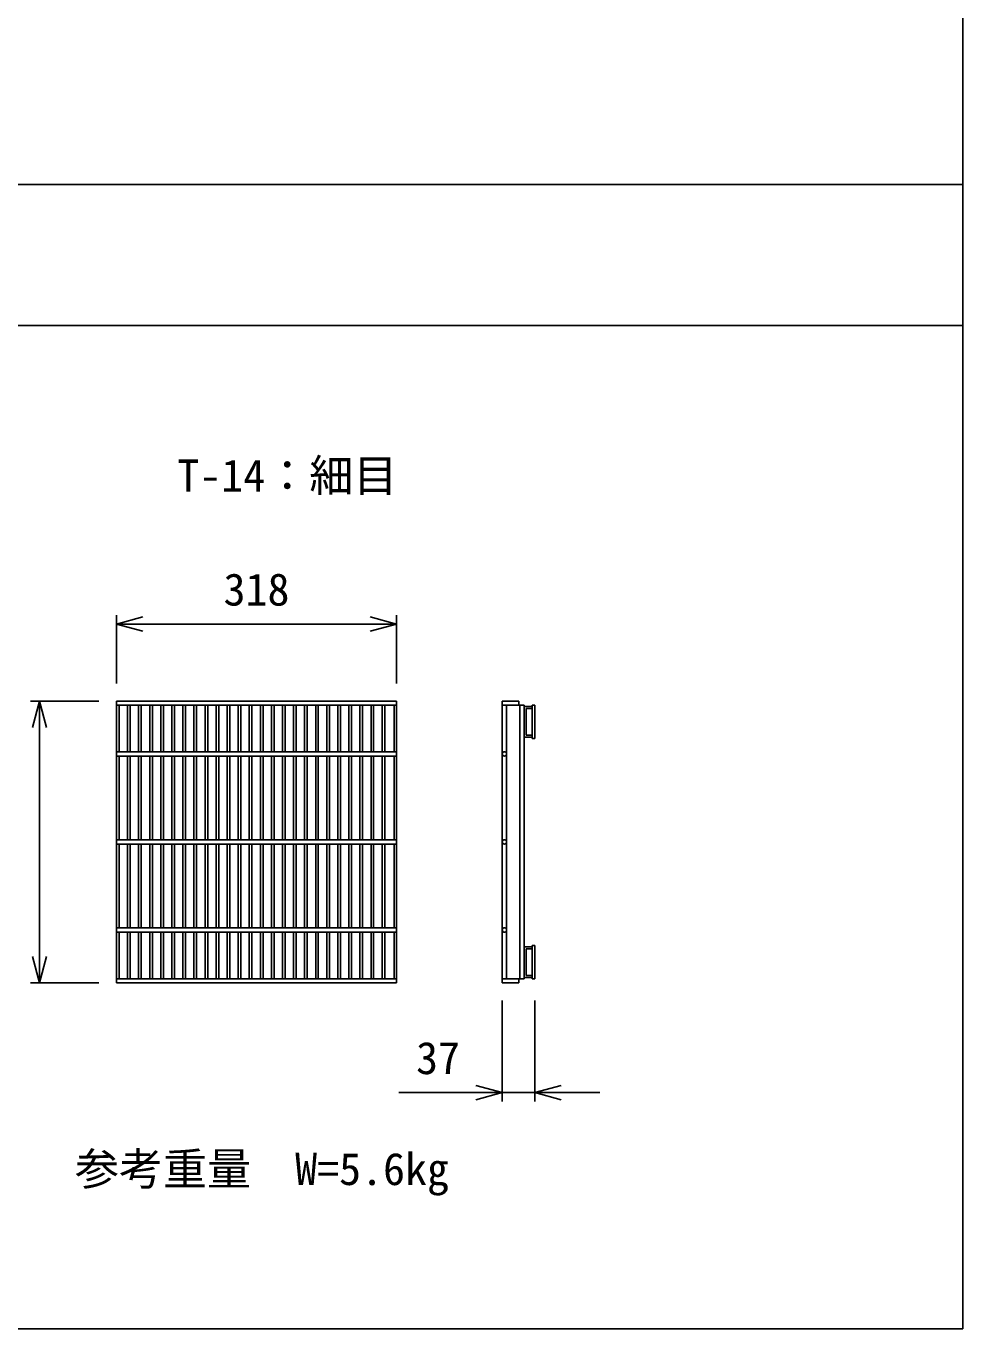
# Model space of a CAD drawing. Units: millimetres, scale not verified. Extents: x 12 to 21012, y 0 to 14850.
# Drawn here: x 7299 to 8362, y 10173 to 11653 of the extents above; entities that cross this region are included whole.
import ezdxf
from ezdxf.enums import TextEntityAlignment as Align

# ---------------------------------------------------------------- set-up
doc = ezdxf.new("R2010")
doc.units = ezdxf.units.MM
doc.header["$LTSCALE"] = 25
for name, color, linetype, lineweight in [('DIM', 7, 'Continuous', 25), ('HATCH', 6, 'Continuous', 25), ('TXT', 7, 'Continuous', 25)]:
    doc.layers.add(name, color=color, linetype=linetype, lineweight=lineweight)
doc.styles.add('ＭＳ ゴシック', font='')
doc.styles.get('ＭＳ ゴシック').set_extended_font_data('MS Gothic')

msp = doc.modelspace()

# ---------------------------------------------------------------- linework, layer by layer
at = {"layer": 'DIM'}
for p, q in [((7401.64, 10905.76), (7401.64, 10983.26)), ((7719.64, 10905.76), (7719.64, 10983.26)), ((7401.64, 10973.26), (7431.64, 10981.3)), ((7719.64, 10973.26), (7401.64, 10973.26)), ((7431.64, 10965.22), (7401.64, 10973.26)), ((7689.64, 10981.3), (7719.64, 10973.26)), ((7719.64, 10973.26), (7689.64, 10965.22)), ((7381.64, 10885.76), (7304.14, 10885.76)), ((7306.1, 10855.76), (7314.14, 10885.76)), ((7314.14, 10885.76), (7314.14, 10565.76)), ((7314.14, 10885.76), (7322.18, 10855.76)), ((7314.14, 10565.76), (7306.1, 10595.76)), ((7322.18, 10595.76), (7314.14, 10565.76)), ((7381.64, 10565.76), (7304.14, 10565.76)), ((7839.46, 10431.04), (7839.46, 10545.76)), ((7876.46, 10431.04), (7876.46, 10545.76)), ((7839.46, 10441.04), (7809.46, 10449.08)), ((7876.46, 10441.04), (7906.46, 10449.08)), ((7722.2, 10441.04), (7839.46, 10441.04)), ((7809.46, 10433), (7839.46, 10441.04)), ((7876.46, 10441.04), (7839.46, 10441.04)), ((7950.42, 10441.04), (7876.46, 10441.04)), ((7906.46, 10433), (7876.46, 10441.04))]:
    msp.add_line(p, q, dxfattribs=at)
at = {"layer": 'HATCH'}
for p, q in [((7401.64, 10885.76), (7719.64, 10885.76)), ((7401.64, 10565.76), (7401.64, 10885.76)), ((7401.64, 10881.26), (7719.64, 10881.26)), ((7404.64, 10828.26), (7404.64, 10881.26)), ((7414.2, 10828.26), (7414.2, 10881.26)), ((7417.2, 10828.26), (7417.2, 10881.26)), ((7426.76, 10828.26), (7426.76, 10881.26)), ((7429.76, 10828.26), (7429.76, 10881.26)), ((7439.32, 10828.26), (7439.32, 10881.26)), ((7442.32, 10828.26), (7442.32, 10881.26)), ((7451.88, 10828.26), (7451.88, 10881.26)), ((7454.88, 10828.26), (7454.88, 10881.26)), ((7464.44, 10828.26), (7464.44, 10881.26)), ((7467.44, 10828.26), (7467.44, 10881.26)), ((7477, 10828.26), (7477, 10881.26)), ((7480, 10828.26), (7480, 10881.26)), ((7489.56, 10828.26), (7489.56, 10881.26)), ((7492.56, 10828.26), (7492.56, 10881.26)), ((7502.12, 10828.26), (7502.12, 10881.26)), ((7505.12, 10828.26), (7505.12, 10881.26)), ((7514.68, 10828.26), (7514.68, 10881.26)), ((7517.68, 10828.26), (7517.68, 10881.26)), ((7527.24, 10828.26), (7527.24, 10881.26)), ((7530.24, 10828.26), (7530.24, 10881.26)), ((7539.8, 10828.26), (7539.8, 10881.26)), ((7542.8, 10828.26), (7542.8, 10881.26)), ((7552.36, 10828.26), (7552.36, 10881.26)), ((7555.36, 10828.26), (7555.36, 10881.26)), ((7564.92, 10828.26), (7564.92, 10881.26)), ((7567.92, 10828.26), (7567.92, 10881.26)), ((7577.48, 10828.26), (7577.48, 10881.26)), ((7580.48, 10828.26), (7580.48, 10881.26)), ((7590.04, 10828.26), (7590.04, 10881.26)), ((7593.04, 10828.26), (7593.04, 10881.26)), ((7602.6, 10828.26), (7602.6, 10881.26)), ((7605.6, 10828.26), (7605.6, 10881.26)), ((7615.16, 10828.26), (7615.16, 10881.26)), ((7618.16, 10828.26), (7618.16, 10881.26)), ((7627.72, 10828.26), (7627.72, 10881.26)), ((7630.72, 10828.26), (7630.72, 10881.26)), ((7640.28, 10828.26), (7640.28, 10881.26)), ((7643.28, 10828.26), (7643.28, 10881.26)), ((7652.84, 10828.26), (7652.84, 10881.26)), ((7655.84, 10828.26), (7655.84, 10881.26)), ((7665.4, 10828.26), (7665.4, 10881.26)), ((7668.4, 10828.26), (7668.4, 10881.26)), ((7677.96, 10828.26), (7677.96, 10881.26)), ((7680.96, 10828.26), (7680.96, 10881.26)), ((7690.52, 10828.26), (7690.52, 10881.26)), ((7693.52, 10828.26), (7693.52, 10881.26)), ((7703.08, 10828.26), (7703.08, 10881.26)), ((7706.08, 10828.26), (7706.08, 10881.26)), ((7716.64, 10828.26), (7716.64, 10881.26)), ((7719.64, 10885.76), (7719.64, 10565.76)), ((7839.46, 10885.76), (7858.46, 10885.76)), ((7839.46, 10885.76), (7839.46, 10565.76)), ((7839.46, 10881.26), (7864.46, 10881.26)), ((7844.46, 10881.26), (7844.46, 10570.26)), ((7858.46, 10885.76), (7858.46, 10881.26)), ((7859.46, 10881.26), (7859.46, 10570.26)), ((7864.46, 10881.26), (7864.46, 10570.26)), ((7864.46, 10879.76), (7864.46, 10844.76)), ((7873.46, 10879.76), (7864.46, 10879.76)), ((7873.46, 10881.26), (7876.46, 10881.26)), ((7873.46, 10843.26), (7873.46, 10881.26)), ((7876.46, 10881.26), (7876.46, 10843.26)), ((7866.76, 10847.06), (7866.76, 10877.46)), ((7866.76, 10877.46), (7873.46, 10877.46)), ((7864.46, 10844.76), (7873.46, 10844.76)), ((7873.46, 10847.06), (7866.76, 10847.06)), ((7876.46, 10843.26), (7873.46, 10843.26)), ((7401.64, 10828.26), (7719.64, 10828.26)), ((7401.64, 10823.26), (7719.64, 10823.26)), ((7404.64, 10728.26), (7404.64, 10823.26)), ((7414.2, 10728.26), (7414.2, 10823.26)), ((7417.2, 10728.26), (7417.2, 10823.26)), ((7426.76, 10728.26), (7426.76, 10823.26)), ((7429.76, 10728.26), (7429.76, 10823.26)), ((7439.32, 10728.26), (7439.32, 10823.26)), ((7442.32, 10728.26), (7442.32, 10823.26)), ((7451.88, 10728.26), (7451.88, 10823.26)), ((7454.88, 10728.26), (7454.88, 10823.26)), ((7464.44, 10728.26), (7464.44, 10823.26)), ((7467.44, 10728.26), (7467.44, 10823.26)), ((7477, 10728.26), (7477, 10823.26)), ((7480, 10728.26), (7480, 10823.26)), ((7489.56, 10728.26), (7489.56, 10823.26)), ((7492.56, 10728.26), (7492.56, 10823.26)), ((7502.12, 10728.26), (7502.12, 10823.26)), ((7505.12, 10728.26), (7505.12, 10823.26)), ((7514.68, 10728.26), (7514.68, 10823.26)), ((7517.68, 10728.26), (7517.68, 10823.26)), ((7527.24, 10728.26), (7527.24, 10823.26)), ((7530.24, 10728.26), (7530.24, 10823.26)), ((7539.8, 10728.26), (7539.8, 10823.26)), ((7542.8, 10728.26), (7542.8, 10823.26)), ((7552.36, 10728.26), (7552.36, 10823.26)), ((7555.36, 10728.26), (7555.36, 10823.26)), ((7564.92, 10728.26), (7564.92, 10823.26)), ((7567.92, 10728.26), (7567.92, 10823.26)), ((7577.48, 10728.26), (7577.48, 10823.26)), ((7580.48, 10728.26), (7580.48, 10823.26)), ((7590.04, 10728.26), (7590.04, 10823.26)), ((7593.04, 10728.26), (7593.04, 10823.26)), ((7602.6, 10728.26), (7602.6, 10823.26)), ((7605.6, 10728.26), (7605.6, 10823.26)), ((7615.16, 10728.26), (7615.16, 10823.26)), ((7618.16, 10728.26), (7618.16, 10823.26)), ((7627.72, 10728.26), (7627.72, 10823.26)), ((7630.72, 10728.26), (7630.72, 10823.26)), ((7640.28, 10728.26), (7640.28, 10823.26)), ((7643.28, 10728.26), (7643.28, 10823.26)), ((7652.84, 10728.26), (7652.84, 10823.26)), ((7655.84, 10728.26), (7655.84, 10823.26)), ((7665.4, 10728.26), (7665.4, 10823.26)), ((7668.4, 10728.26), (7668.4, 10823.26)), ((7677.96, 10728.26), (7677.96, 10823.26)), ((7680.96, 10728.26), (7680.96, 10823.26)), ((7690.52, 10728.26), (7690.52, 10823.26)), ((7693.52, 10728.26), (7693.52, 10823.26)), ((7703.08, 10728.26), (7703.08, 10823.26)), ((7706.08, 10728.26), (7706.08, 10823.26)), ((7716.64, 10728.26), (7716.64, 10823.26)), ((7401.64, 10728.26), (7719.64, 10728.26)), ((7401.64, 10723.26), (7719.64, 10723.26)), ((7404.64, 10628.26), (7404.64, 10723.26)), ((7414.2, 10628.26), (7414.2, 10723.26)), ((7417.2, 10628.26), (7417.2, 10723.26)), ((7426.76, 10628.26), (7426.76, 10723.26)), ((7429.76, 10628.26), (7429.76, 10723.26)), ((7439.32, 10628.26), (7439.32, 10723.26)), ((7442.32, 10628.26), (7442.32, 10723.26)), ((7451.88, 10628.26), (7451.88, 10723.26)), ((7454.88, 10628.26), (7454.88, 10723.26)), ((7464.44, 10628.26), (7464.44, 10723.26)), ((7467.44, 10628.26), (7467.44, 10723.26)), ((7477, 10628.26), (7477, 10723.26)), ((7480, 10628.26), (7480, 10723.26)), ((7489.56, 10628.26), (7489.56, 10723.26)), ((7492.56, 10628.26), (7492.56, 10723.26)), ((7502.12, 10628.26), (7502.12, 10723.26)), ((7505.12, 10628.26), (7505.12, 10723.26)), ((7514.68, 10628.26), (7514.68, 10723.26)), ((7517.68, 10628.26), (7517.68, 10723.26)), ((7527.24, 10628.26), (7527.24, 10723.26)), ((7530.24, 10628.26), (7530.24, 10723.26)), ((7539.8, 10628.26), (7539.8, 10723.26)), ((7542.8, 10628.26), (7542.8, 10723.26)), ((7552.36, 10628.26), (7552.36, 10723.26)), ((7555.36, 10628.26), (7555.36, 10723.26)), ((7564.92, 10628.26), (7564.92, 10723.26)), ((7567.92, 10628.26), (7567.92, 10723.26)), ((7577.48, 10628.26), (7577.48, 10723.26)), ((7580.48, 10628.26), (7580.48, 10723.26)), ((7590.04, 10628.26), (7590.04, 10723.26)), ((7593.04, 10628.26), (7593.04, 10723.26)), ((7602.6, 10628.26), (7602.6, 10723.26)), ((7605.6, 10628.26), (7605.6, 10723.26)), ((7615.16, 10628.26), (7615.16, 10723.26)), ((7618.16, 10628.26), (7618.16, 10723.26)), ((7627.72, 10628.26), (7627.72, 10723.26)), ((7630.72, 10628.26), (7630.72, 10723.26)), ((7640.28, 10628.26), (7640.28, 10723.26)), ((7643.28, 10628.26), (7643.28, 10723.26)), ((7652.84, 10628.26), (7652.84, 10723.26)), ((7655.84, 10628.26), (7655.84, 10723.26)), ((7665.4, 10628.26), (7665.4, 10723.26)), ((7668.4, 10628.26), (7668.4, 10723.26)), ((7677.96, 10628.26), (7677.96, 10723.26)), ((7680.96, 10628.26), (7680.96, 10723.26)), ((7690.52, 10628.26), (7690.52, 10723.26)), ((7693.52, 10628.26), (7693.52, 10723.26)), ((7703.08, 10628.26), (7703.08, 10723.26)), ((7706.08, 10628.26), (7706.08, 10723.26)), ((7716.64, 10628.26), (7716.64, 10723.26)), ((7401.64, 10628.26), (7719.64, 10628.26)), ((7401.64, 10623.26), (7719.64, 10623.26)), ((7404.64, 10570.26), (7404.64, 10623.26)), ((7414.2, 10570.26), (7414.2, 10623.26)), ((7417.2, 10570.26), (7417.2, 10623.26)), ((7426.76, 10570.26), (7426.76, 10623.26)), ((7429.76, 10570.26), (7429.76, 10623.26)), ((7439.32, 10570.26), (7439.32, 10623.26)), ((7442.32, 10570.26), (7442.32, 10623.26)), ((7451.88, 10570.26), (7451.88, 10623.26)), ((7454.88, 10570.26), (7454.88, 10623.26)), ((7464.44, 10570.26), (7464.44, 10623.26)), ((7467.44, 10570.26), (7467.44, 10623.26)), ((7477, 10570.26), (7477, 10623.26)), ((7480, 10570.26), (7480, 10623.26)), ((7489.56, 10570.26), (7489.56, 10623.26)), ((7492.56, 10570.26), (7492.56, 10623.26)), ((7502.12, 10570.26), (7502.12, 10623.26)), ((7505.12, 10570.26), (7505.12, 10623.26)), ((7514.68, 10570.26), (7514.68, 10623.26)), ((7517.68, 10570.26), (7517.68, 10623.26)), ((7527.24, 10570.26), (7527.24, 10623.26)), ((7530.24, 10570.26), (7530.24, 10623.26)), ((7539.8, 10570.26), (7539.8, 10623.26)), ((7542.8, 10570.26), (7542.8, 10623.26)), ((7552.36, 10570.26), (7552.36, 10623.26)), ((7555.36, 10570.26), (7555.36, 10623.26)), ((7564.92, 10570.26), (7564.92, 10623.26)), ((7567.92, 10570.26), (7567.92, 10623.26)), ((7577.48, 10570.26), (7577.48, 10623.26)), ((7580.48, 10570.26), (7580.48, 10623.26)), ((7590.04, 10570.26), (7590.04, 10623.26)), ((7593.04, 10570.26), (7593.04, 10623.26)), ((7602.6, 10570.26), (7602.6, 10623.26)), ((7605.6, 10570.26), (7605.6, 10623.26)), ((7615.16, 10570.26), (7615.16, 10623.26)), ((7618.16, 10570.26), (7618.16, 10623.26)), ((7627.72, 10570.26), (7627.72, 10623.26)), ((7630.72, 10570.26), (7630.72, 10623.26)), ((7640.28, 10570.26), (7640.28, 10623.26)), ((7643.28, 10570.26), (7643.28, 10623.26)), ((7652.84, 10570.26), (7652.84, 10623.26)), ((7655.84, 10570.26), (7655.84, 10623.26)), ((7665.4, 10570.26), (7665.4, 10623.26)), ((7668.4, 10570.26), (7668.4, 10623.26)), ((7677.96, 10570.26), (7677.96, 10623.26)), ((7680.96, 10570.26), (7680.96, 10623.26)), ((7690.52, 10570.26), (7690.52, 10623.26)), ((7693.52, 10570.26), (7693.52, 10623.26)), ((7703.08, 10570.26), (7703.08, 10623.26)), ((7706.08, 10570.26), (7706.08, 10623.26)), ((7716.64, 10570.26), (7716.64, 10623.26)), ((7864.46, 10571.76), (7864.46, 10606.76)), ((7864.46, 10606.76), (7873.46, 10606.76)), ((7866.76, 10604.46), (7866.76, 10574.06)), ((7873.46, 10604.46), (7866.76, 10604.46)), ((7876.46, 10608.26), (7873.46, 10608.26)), ((7873.46, 10608.26), (7873.46, 10570.26)), ((7876.46, 10570.26), (7876.46, 10608.26)), ((7719.64, 10570.26), (7401.64, 10570.26)), ((7839.46, 10570.26), (7864.46, 10570.26)), ((7858.46, 10570.26), (7858.46, 10565.76)), ((7873.46, 10571.76), (7864.46, 10571.76)), ((7866.76, 10574.06), (7873.46, 10574.06)), ((7873.46, 10570.26), (7876.46, 10570.26)), ((7719.64, 10565.76), (7401.64, 10565.76)), ((7839.46, 10565.76), (7858.46, 10565.76))]:
    msp.add_line(p, q, dxfattribs=at)
for centre in [(7841.96, 10825.76), (7841.96, 10725.76), (7841.96, 10625.76)]:
    msp.add_circle(centre, 2.5, dxfattribs=at)
at = {"layer": 'TXT'}
for p, q in [((8362.5, 13132.57), (8362.5, 10172.57)), ((2262.5, 11472.57), (8362.5, 11472.57)), ((2262.5, 11312.57), (8362.5, 11312.57)), ((8362.5, 10172.57), (2262.5, 10172.57))]:
    msp.add_line(p, q, dxfattribs=at)

# ---------------------------------------------------------------- texts
at = {"layer": 'DIM', "style": 'ＭＳ ゴシック'}
for s, p in [('318', (7523.14, 10983.26)), ('37', (7741.71, 10451.04)), ('参考重量\u3000W=5.6kg', (7354.41, 10325.02))]:
    msp.add_text(s, height=36.66, dxfattribs=at).set_placement(p, align=Align.BOTTOM_LEFT)
at = {"layer": 'TXT', "style": 'ＭＳ ゴシック'}
msp.add_text('T-14：細目 ', height=36.66, dxfattribs=at).set_placement((7470.68, 11112.72), align=Align.BOTTOM_LEFT)

doc.saveas('drawing.dxf')
